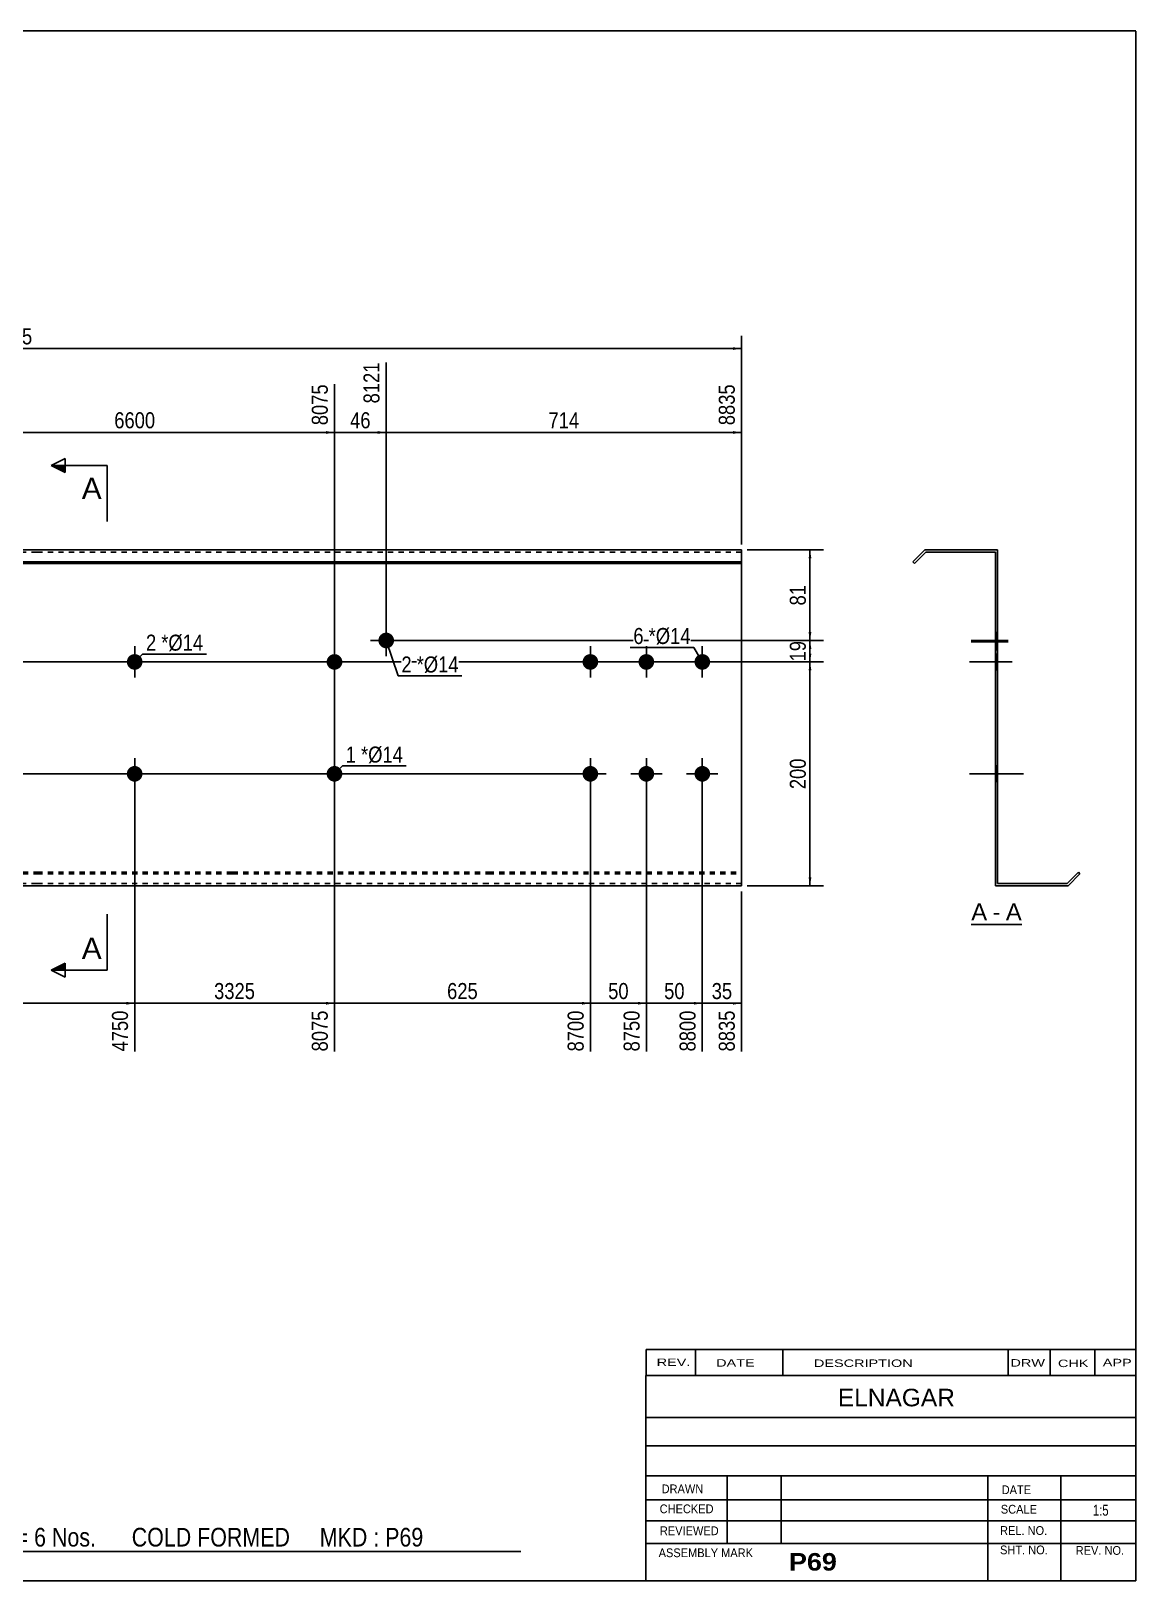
# Model space of a CAD drawing. Header units: millimetres. Extents: x -71 to 331, y -154 to 123.
# Drawn here: x 133.8 to 331.2, y -154.2 to 122.8 of the extents above; entities that cross this region are included whole.
import ezdxf

# ---------------------------------------------------------------- set-up
doc = ezdxf.new("R2010")
doc.units = ezdxf.units.MM
doc.linetypes.add('DXK_LINE_DOT1', pattern=[1.8814, 0.9407, -0.9407])
doc.styles.add('Arial', font='ARIAL.TTF', dxfattribs={"height": 0.2})
doc.styles.add('Arial Bold', font='ARIALBD.TTF', dxfattribs={"height": 0.2})
doc.styles.add('Arial Narrow', font='ARIALN.TTF', dxfattribs={"height": 0.2})

# ---------------------------------------------------------------- blocks, each defined once
blk = doc.blocks.new('Unknown-629086529-1922')
at = {"color": 5, "linetype": 'Continuous'}
for p, q in [((331.25, 122.75), (-68.75, 122.75)), ((-68.75, 122.75), (-68.75, -154.25)), ((331.25, -154.25), (331.25, 122.75)), ((-68.75, -154.25), (331.25, -154.25))]:
    blk.add_line(p, q, dxfattribs=at)
at = {"color": 174, "linetype": 'Continuous', "style": 'Arial'}
blk.add_text('Tekla structures', height=1.9102, rotation=90, dxfattribs=at).set_placement((-69.25, -153.75))
blk = doc.blocks.new('Unknown-629086529-12 - 1236')
at = {"color": 7, "linetype": 'Continuous'}
blk.add_line((301.81, -36.95), (310.84, -36.95), dxfattribs=at)
at = {"color": 0, "linetype": 'Continuous'}
blk.add_wipeout([(304.65, -36.2), (304.65, -33), (301.81, -33), (301.81, -36.2)], dxfattribs=at)
blk.add_wipeout([(307.03, -36.2), (307.03, -33), (305.61, -33), (305.61, -36.2)], dxfattribs=at)
at = {"color": 96, "linetype": 'Continuous', "style": 'Arial'}
blk.add_text('A', height=3.06, dxfattribs=at).set_placement((301.81, -36.2))
at = {"color": 0, "linetype": 'Continuous'}
blk.add_wipeout([(310.84, -36.2), (310.84, -33), (307.99, -33), (307.99, -36.2)], dxfattribs=at)
at = {"color": 96, "linetype": 'Continuous', "style": 'Arial'}
for s, p in [('A', (307.99, -36.2)), ('-', (305.61, -36.2))]:
    blk.add_text(s, height=3.06, dxfattribs=at).set_placement(p)
blk = doc.blocks.new('Part-629086529-1218 - 1203')
at = {"color": 2, "linetype": 'Continuous'}
for p, q in [((0, -30), (0, 30)), ((32.53, 30), (0, 30)), ((0, 27.88), (32.53, 27.88)), ((89.02, 30), (32.63, 30)), ((32.63, 27.88), (89.02, 27.88)), ((134.84, 30), (89.12, 30)), ((89.12, 27.88), (134.84, 27.88)), ((169.74, 30), (134.94, 30)), ((134.94, 27.88), (169.74, 27.88)), ((215.47, 30), (169.84, 30)), ((169.84, 27.88), (215.47, 27.88)), ((260.76, 30), (215.57, 30)), ((215.57, 27.88), (260.76, 27.88)), ((260.76, 30), (260.76, -30)), ((0, 27.6), (32.53, 27.6)), ((32.63, 27.6), (89.02, 27.6)), ((89.12, 27.6), (134.84, 27.6)), ((134.94, 27.6), (169.74, 27.6)), ((169.84, 27.6), (215.47, 27.6)), ((215.57, 27.6), (260.76, 27.6)), ((32.53, -30), (0, -30)), ((89.02, -30), (32.63, -30)), ((134.84, -30), (89.12, -30)), ((169.74, -30), (134.94, -30)), ((215.47, -30), (169.84, -30)), ((260.76, -30), (215.57, -30))]:
    blk.add_line(p, q, dxfattribs=at)
at = {"color": 7, "linetype": 'DXK_LINE_DOT1'}
for p, q in [((32.53, 29.6), (0, 29.6)), ((89.02, 29.6), (32.63, 29.6)), ((134.84, 29.6), (89.12, 29.6)), ((169.74, 29.6), (134.94, 29.6)), ((215.47, 29.6), (169.84, 29.6)), ((260.76, 29.6), (215.57, 29.6)), ((0, -27.6), (32.53, -27.6)), ((32.63, -27.6), (89.02, -27.6)), ((89.12, -27.6), (134.84, -27.6)), ((134.94, -27.6), (169.74, -27.6)), ((169.84, -27.6), (215.47, -27.6)), ((215.57, -27.6), (260.76, -27.6)), ((0, -27.88), (32.53, -27.88)), ((32.53, -29.6), (0, -29.6)), ((32.63, -27.88), (89.02, -27.88)), ((89.02, -29.6), (32.63, -29.6)), ((89.12, -27.88), (134.84, -27.88)), ((134.84, -29.6), (89.12, -29.6)), ((134.94, -27.88), (169.74, -27.88)), ((169.74, -29.6), (134.94, -29.6)), ((169.84, -27.88), (215.47, -27.88)), ((215.47, -29.6), (169.84, -29.6)), ((215.57, -27.88), (260.76, -27.88)), ((260.76, -29.6), (215.57, -29.6))]:
    blk.add_line(p, q, dxfattribs=at)
blk = doc.blocks.new('Bolt-629086529-1219 - 1203')
at = {"linetype": 'Continuous'}
for points in [[(232.36, 10, -1), (235.16, 10, -1)], [(242.36, 10, -1), (245.16, 10, -1)], [(252.36, 10, -1), (255.16, 10, -1)], [(232.36, -10, -1), (235.16, -10, -1)], [(242.36, -10, -1), (245.16, -10, -1)], [(252.36, -10, -1), (255.16, -10, -1)]]:
    blk.add_hatch(color=3, dxfattribs=at).paths.add_polyline_path(points)
at = {"color": 3, "linetype": 'Continuous'}
for p, q in [((233.76, 7.2), (233.76, 12.8)), ((243.76, 7.2), (243.76, 12.8)), ((253.76, 7.2), (253.76, 12.8)), ((230.96, 10), (236.56, 10)), ((240.96, 10), (246.56, 10)), ((250.96, 10), (256.56, 10)), ((233.76, -12.8), (233.76, -7.2)), ((243.76, -12.8), (243.76, -7.2)), ((253.76, -12.8), (253.76, -7.2)), ((230.96, -10), (236.56, -10)), ((240.96, -10), (246.56, -10)), ((250.96, -10), (256.56, -10))]:
    blk.add_line(p, q, dxfattribs=at)
blk = doc.blocks.new('Bolt-629086529-1225 - 1203')
at = {"linetype": 'Continuous'}
blk.add_hatch(color=3, dxfattribs=at).paths.add_polyline_path([(195.88, 13.83, -1), (198.68, 13.83, -1)])
at = {"color": 3, "linetype": 'Continuous'}
for p, q in [((197.28, 11.03), (197.28, 16.63)), ((194.48, 13.83), (200.08, 13.83))]:
    blk.add_line(p, q, dxfattribs=at)
blk = doc.blocks.new('Bolt-629086529-1228 - 1203')
at = {"linetype": 'Continuous'}
blk.add_hatch(color=3, dxfattribs=at).paths.add_polyline_path([(186.64, 10, -1), (189.44, 10, -1)])
at = {"color": 3, "linetype": 'Continuous'}
for p, q in [((188.04, 7.2), (188.04, 12.8)), ((185.24, 10), (190.84, 10))]:
    blk.add_line(p, q, dxfattribs=at)
blk = doc.blocks.new('Bolt-629086529-1229 - 1203')
at = {"linetype": 'Continuous'}
blk.add_hatch(color=3, dxfattribs=at).paths.add_polyline_path([(189.44, -10, -1), (186.64, -10, -1)])
at = {"color": 3, "linetype": 'Continuous'}
for p, q in [((188.04, -7.2), (188.04, -12.8)), ((190.84, -10), (185.24, -10))]:
    blk.add_line(p, q, dxfattribs=at)
blk = doc.blocks.new('Bolt-629086529-1230 - 1203')
at = {"linetype": 'Continuous'}
for points in [[(153.74, 10, -1), (150.94, 10, -1)], [(153.74, -10, -1), (150.94, -10, -1)]]:
    blk.add_hatch(color=3, dxfattribs=at).paths.add_polyline_path(points)
at = {"color": 3, "linetype": 'Continuous'}
for p, q in [((152.34, 12.8), (152.34, 7.2)), ((155.14, 10), (149.54, 10)), ((152.34, -7.2), (152.34, -12.8)), ((155.14, -10), (149.54, -10))]:
    blk.add_line(p, q, dxfattribs=at)
blk = doc.blocks.new('Bolt-629086529-1240 - 1236')
at = {"linetype": 'Continuous'}
for points in [[(306.12, 11.4), (306.12, 8.6), (306.52, 8.6), (306.52, 11.4)], [(306.12, 11.4), (306.12, 8.6), (306.52, 8.6), (306.52, 11.4)], [(306.12, 11.4), (306.12, 8.6), (306.52, 8.6), (306.52, 11.4)], [(306.12, -8.6), (306.12, -11.4), (306.52, -11.4), (306.52, -8.6)], [(306.12, -8.6), (306.12, -11.4), (306.52, -11.4), (306.52, -8.6)], [(306.12, -8.6), (306.12, -11.4), (306.52, -11.4), (306.52, -8.6)]]:
    blk.add_hatch(color=3, dxfattribs=at).paths.add_polyline_path(points)
at = {"color": 3, "linetype": 'Continuous'}
for p, q in [((306.52, 11.4), (306.12, 11.4)), ((306.52, 11.4), (306.12, 11.4)), ((306.52, 11.4), (306.12, 11.4)), ((309.12, 10), (301.52, 10)), ((309.12, 10), (301.52, 10)), ((309.12, 10), (301.52, 10)), ((306.52, 8.6), (306.12, 8.6)), ((306.52, 8.6), (306.12, 8.6)), ((306.52, 8.6), (306.12, 8.6)), ((309.12, -10), (301.52, -10)), ((309.12, -10), (301.52, -10)), ((309.12, -10), (301.52, -10)), ((306.52, -8.6), (306.12, -8.6)), ((306.52, -8.6), (306.12, -8.6)), ((306.52, -8.6), (306.12, -8.6)), ((306.52, -11.4), (306.12, -11.4)), ((306.52, -11.4), (306.12, -11.4)), ((306.52, -11.4), (306.12, -11.4))]:
    blk.add_line(p, q, dxfattribs=at)
blk = doc.blocks.new('Part-629086529-1238 - 1236')
at = {"color": 2, "linetype": 'Continuous'}
for p, q in [((293.52, 30), (291.4, 27.88)), ((291.4, 27.88), (291.68, 27.6)), ((291.68, 27.6), (293.69, 29.6)), ((293.52, 30), (306.52, 30)), ((293.69, 29.6), (306.12, 29.6)), ((306.12, 29.6), (306.12, -30)), ((306.52, -29.6), (306.52, 30)), ((320.96, -27.6), (318.96, -29.6)), ((321.24, -27.88), (320.96, -27.6)), ((319.12, -30), (306.12, -30)), ((318.96, -29.6), (306.52, -29.6)), ((319.12, -30), (321.24, -27.88))]:
    blk.add_line(p, q, dxfattribs=at)
blk = doc.blocks.new('Bolt-629086529-1239 - 1236')
at = {"linetype": 'Continuous'}
for points in [[(306.12, 11.4), (306.12, 8.6), (306.52, 8.6), (306.52, 11.4)], [(306.12, 11.4), (306.12, 8.6), (306.52, 8.6), (306.52, 11.4)], [(306.12, 11.4), (306.12, 8.6), (306.52, 8.6), (306.52, 11.4)], [(306.12, -8.6), (306.12, -11.4), (306.52, -11.4), (306.52, -8.6)], [(306.12, -8.6), (306.12, -11.4), (306.52, -11.4), (306.52, -8.6)], [(306.12, -8.6), (306.12, -11.4), (306.52, -11.4), (306.52, -8.6)]]:
    blk.add_hatch(color=3, dxfattribs=at).paths.add_polyline_path(points)
at = {"color": 3, "linetype": 'Continuous'}
for p, q in [((306.52, 11.4), (306.12, 11.4)), ((306.52, 11.4), (306.12, 11.4)), ((306.52, 11.4), (306.12, 11.4)), ((309.12, 10), (301.52, 10)), ((309.12, 10), (301.52, 10)), ((309.12, 10), (301.52, 10)), ((306.52, 8.6), (306.12, 8.6)), ((306.52, 8.6), (306.12, 8.6)), ((306.52, 8.6), (306.12, 8.6)), ((309.12, -10), (301.52, -10)), ((309.12, -10), (301.52, -10)), ((309.12, -10), (301.52, -10)), ((306.52, -8.6), (306.12, -8.6)), ((306.52, -8.6), (306.12, -8.6)), ((306.52, -8.6), (306.12, -8.6)), ((306.52, -11.4), (306.12, -11.4)), ((306.52, -11.4), (306.12, -11.4)), ((306.52, -11.4), (306.12, -11.4))]:
    blk.add_line(p, q, dxfattribs=at)
blk = doc.blocks.new('Bolt-629086529-1241 - 1236')
at = {"linetype": 'Continuous'}
blk.add_hatch(color=3, dxfattribs=at).paths.add_polyline_path([(306.12, 14.98), (306.12, 12.18), (306.52, 12.18), (306.52, 14.98)])
at = {"color": 3, "linetype": 'Continuous'}
for p, q in [((306.52, 14.98), (306.12, 14.98)), ((308.42, 13.58), (301.82, 13.58)), ((306.52, 12.18), (306.12, 12.18))]:
    blk.add_line(p, q, dxfattribs=at)
blk = doc.blocks.new('Bolt-629086529-1242 - 1236')
at = {"linetype": 'Continuous'}
blk.add_hatch(color=3, dxfattribs=at).paths.add_polyline_path([(306.12, 14.98), (306.12, 12.18), (306.52, 12.18), (306.52, 14.98)])
at = {"color": 3, "linetype": 'Continuous'}
for p, q in [((306.52, 14.98), (306.12, 14.98)), ((308.42, 13.58), (301.82, 13.58)), ((306.52, 12.18), (306.12, 12.18))]:
    blk.add_line(p, q, dxfattribs=at)
blk = doc.blocks.new('Bolt-629086529-1243 - 1236')
at = {"linetype": 'Continuous'}
blk.add_hatch(color=3, dxfattribs=at).paths.add_polyline_path([(306.12, 11.4), (306.12, 8.6), (306.52, 8.6), (306.52, 11.4)])
at = {"color": 3, "linetype": 'Continuous'}
for p, q in [((306.52, 11.4), (306.12, 11.4)), ((308.42, 10), (301.82, 10)), ((306.52, 8.6), (306.12, 8.6))]:
    blk.add_line(p, q, dxfattribs=at)
blk = doc.blocks.new('Bolt-629086529-1244 - 1236')
at = {"linetype": 'Continuous'}
blk.add_hatch(color=3, dxfattribs=at).paths.add_polyline_path([(306.12, 11.4), (306.12, 8.6), (306.52, 8.6), (306.52, 11.4)])
at = {"color": 3, "linetype": 'Continuous'}
for p, q in [((306.52, 11.4), (306.12, 11.4)), ((308.42, 10), (301.82, 10)), ((306.52, 8.6), (306.12, 8.6))]:
    blk.add_line(p, q, dxfattribs=at)
blk = doc.blocks.new('Bolt-629086529-1245 - 1236')
at = {"linetype": 'Continuous'}
blk.add_hatch(color=3, dxfattribs=at).paths.add_polyline_path([(306.12, 15.23), (306.12, 12.43), (306.52, 12.43), (306.52, 15.23)])
at = {"color": 3, "linetype": 'Continuous'}
for p, q in [((306.52, 15.23), (306.12, 15.23)), ((308.42, 13.83), (301.82, 13.83)), ((306.52, 12.43), (306.12, 12.43))]:
    blk.add_line(p, q, dxfattribs=at)
blk = doc.blocks.new('Bolt-629086529-1246 - 1236')
at = {"linetype": 'Continuous'}
blk.add_hatch(color=3, dxfattribs=at).paths.add_polyline_path([(306.12, -8.6), (306.12, -11.4), (306.52, -11.4), (306.52, -8.6)])
at = {"color": 3, "linetype": 'Continuous'}
for p, q in [((304.52, -10), (311.12, -10)), ((306.12, -8.6), (306.52, -8.6)), ((306.12, -11.4), (306.52, -11.4))]:
    blk.add_line(p, q, dxfattribs=at)
blk = doc.blocks.new('Bolt-629086529-1247 - 1236')
at = {"linetype": 'Continuous'}
blk.add_hatch(color=3, dxfattribs=at).paths.add_polyline_path([(306.12, -8.6), (306.12, -11.4), (306.52, -11.4), (306.52, -8.6)])
at = {"color": 3, "linetype": 'Continuous'}
for p, q in [((304.52, -10), (311.12, -10)), ((306.12, -8.6), (306.52, -8.6)), ((306.12, -11.4), (306.52, -11.4))]:
    blk.add_line(p, q, dxfattribs=at)
blk = doc.blocks.new('Bolt-629086529-1248 - 1236')
at = {"linetype": 'Continuous'}
blk.add_hatch(color=3, dxfattribs=at).paths.add_polyline_path([(306.12, 11.4), (306.12, 8.6), (306.52, 8.6), (306.52, 11.4)])
at = {"color": 3, "linetype": 'Continuous'}
for p, q in [((306.52, 11.4), (306.12, 11.4)), ((308.42, 10), (301.82, 10)), ((306.52, 8.6), (306.12, 8.6))]:
    blk.add_line(p, q, dxfattribs=at)
blk = doc.blocks.new('Bolt-629086529-1249 - 1236')
at = {"linetype": 'Continuous'}
blk.add_hatch(color=3, dxfattribs=at).paths.add_polyline_path([(306.52, -11.4), (306.52, -8.6), (306.12, -8.6), (306.12, -11.4)])
at = {"color": 3, "linetype": 'Continuous'}
for p, q in [((306.52, -8.6), (306.12, -8.6)), ((308.12, -10), (306.12, -10)), ((306.52, -11.4), (306.12, -11.4))]:
    blk.add_line(p, q, dxfattribs=at)
blk = doc.blocks.new('Bolt-629086529-1250 - 1236')
at = {"linetype": 'Continuous'}
for points in [[(306.52, 8.6), (306.52, 11.4), (306.12, 11.4), (306.12, 8.6)], [(306.52, -11.4), (306.52, -8.6), (306.12, -8.6), (306.12, -11.4)]]:
    blk.add_hatch(color=3, dxfattribs=at).paths.add_polyline_path(points)
at = {"color": 3, "linetype": 'Continuous'}
for p, q in [((306.52, 11.4), (306.12, 11.4)), ((306.52, 10), (302.12, 10)), ((306.52, 8.6), (306.12, 8.6)), ((306.52, -10), (302.12, -10)), ((306.52, -8.6), (306.12, -8.6)), ((306.52, -11.4), (306.12, -11.4))]:
    blk.add_line(p, q, dxfattribs=at)
blk = doc.blocks.new('StraightDimension-629086529-1367 - 1203')
at = {"linetype": 'Continuous'}
for points in [[(272.75, 12.33), (273, 13.83), (273.25, 12.33)], [(273.25, 11.5), (273, 10), (272.75, 11.5)]]:
    blk.add_hatch(color=7, dxfattribs=at).paths.add_polyline_path(points)
at = {"color": 7, "linetype": 'Continuous'}
for p, q in [((198.28, 13.83), (275.4, 13.83)), ((273, 10), (273, 13.83)), ((6, 10), (275.4, 10))]:
    blk.add_line(p, q, dxfattribs=at)
at = {"color": 0}
blk.add_wipeout([(272.85, 14.34), (268.65, 14.34), (268.65, 9.49), (272.85, 9.49)], dxfattribs=at)
at = {"color": 3, "style": 'Arial Narrow'}
blk.add_text('19', height=2.863, rotation=90.0002, dxfattribs=at).set_placement((272.25, 10.09))
blk = doc.blocks.new('StraightDimension-629086529-1261 - 1203')
at = {"linetype": 'Continuous'}
blk.add_hatch(color=7, dxfattribs=at).paths.add_polyline_path([(259.26, -50.75), (260.76, -51), (259.26, -51.25)])
at = {"color": 7, "linetype": 'Continuous'}
for p, q in [((253.76, -11), (253.76, -59.61)), ((260.76, -31), (260.76, -59.61)), ((253.76, -51), (260.76, -51))]:
    blk.add_line(p, q, dxfattribs=at)
at = {"color": 0}
blk.add_wipeout([(259.69, -50.85), (259.69, -46.65), (254.84, -46.65), (254.84, -50.85)], dxfattribs=at)
at = {"color": 3, "style": 'Arial Narrow'}
blk.add_text('35', height=2.863, dxfattribs=at).set_placement((255.44, -50.25))
at = {"color": 0, "linetype": 'Continuous'}
blk.add_wipeout([(260.16, -51.7), (255.96, -51.7), (255.96, -60.21), (260.16, -60.21)], dxfattribs=at)
at = {"color": 3, "linetype": 'Continuous', "style": 'Arial Narrow'}
blk.add_text('8835', height=2.863, rotation=90.0002, dxfattribs=at).set_placement((259.56, -59.61))
blk = doc.blocks.new('StraightDimension-629086529-1333 - 1203')
at = {"linetype": 'Continuous'}
for points in [[(-12.25, -11.5), (-12, -10), (-11.75, -11.5)], [(-11.75, -28.5), (-12, -30), (-12.25, -28.5)]]:
    blk.add_hatch(color=7, dxfattribs=at).paths.add_polyline_path(points)
at = {"color": 7, "linetype": 'Continuous'}
for p, q in [((232.76, -10), (-14.25, -10)), ((-12, -30), (-12, -10)), ((-1, -30), (-14.25, -30))]:
    blk.add_line(p, q, dxfattribs=at)
at = {"color": 0}
blk.add_wipeout([(-12.15, -16.66), (-16.35, -16.66), (-16.35, -23.34), (-12.15, -23.34)], dxfattribs=at)
at = {"color": 3, "style": 'Arial Narrow'}
blk.add_text('100', height=2.863, rotation=90.0002, dxfattribs=at).set_placement((-12.75, -22.74))
blk = doc.blocks.new('StraightDimension-629086529-1262 - 1203')
at = {"linetype": 'Continuous'}
blk.add_hatch(color=7, dxfattribs=at).paths.add_polyline_path([(252.26, -50.75), (253.76, -51), (252.26, -51.25)])
at = {"color": 7, "linetype": 'Continuous'}
for p, q in [((243.76, -11), (243.76, -59.61)), ((253.76, -11), (253.76, -59.61)), ((243.76, -51), (253.76, -51))]:
    blk.add_line(p, q, dxfattribs=at)
at = {"color": 0}
blk.add_wipeout([(251.19, -50.85), (251.19, -46.65), (246.34, -46.65), (246.34, -50.85)], dxfattribs=at)
at = {"color": 3, "style": 'Arial Narrow'}
blk.add_text('50', height=2.863, dxfattribs=at).set_placement((246.94, -50.25))
at = {"color": 0, "linetype": 'Continuous'}
blk.add_wipeout([(253.16, -51.7), (248.96, -51.7), (248.96, -60.21), (253.16, -60.21)], dxfattribs=at)
at = {"color": 3, "linetype": 'Continuous', "style": 'Arial Narrow'}
blk.add_text('8800', height=2.863, rotation=90.0002, dxfattribs=at).set_placement((252.56, -59.61))
blk = doc.blocks.new('StraightDimension-629086529-1263 - 1203')
at = {"linetype": 'Continuous'}
blk.add_hatch(color=7, dxfattribs=at).paths.add_polyline_path([(242.26, -50.75), (243.76, -51), (242.26, -51.25)])
at = {"color": 7, "linetype": 'Continuous'}
for p, q in [((233.76, -11), (233.76, -59.61)), ((243.76, -11), (243.76, -59.61)), ((233.76, -51), (243.76, -51))]:
    blk.add_line(p, q, dxfattribs=at)
at = {"color": 0}
blk.add_wipeout([(241.19, -50.85), (241.19, -46.65), (236.34, -46.65), (236.34, -50.85)], dxfattribs=at)
at = {"color": 3, "style": 'Arial Narrow'}
blk.add_text('50', height=2.863, dxfattribs=at).set_placement((236.94, -50.25))
at = {"color": 0, "linetype": 'Continuous'}
blk.add_wipeout([(243.16, -51.7), (238.96, -51.7), (238.96, -60.21), (243.16, -60.21)], dxfattribs=at)
at = {"color": 3, "linetype": 'Continuous', "style": 'Arial Narrow'}
blk.add_text('8750', height=2.863, rotation=90.0002, dxfattribs=at).set_placement((242.56, -59.61))
blk = doc.blocks.new('StraightDimension-629086529-1264 - 1203')
at = {"linetype": 'Continuous'}
blk.add_hatch(color=7, dxfattribs=at).paths.add_polyline_path([(232.26, -50.75), (233.76, -51), (232.26, -51.25)])
at = {"color": 7, "linetype": 'Continuous'}
for p, q in [((188.04, 9), (188.04, -59.61)), ((233.76, -11), (233.76, -59.61)), ((188.04, -51), (233.76, -51))]:
    blk.add_line(p, q, dxfattribs=at)
at = {"color": 0}
blk.add_wipeout([(214.24, -50.85), (214.24, -46.65), (207.56, -46.65), (207.56, -50.85)], dxfattribs=at)
at = {"color": 0, "linetype": 'Continuous'}
blk.add_wipeout([(233.16, -51.7), (228.96, -51.7), (228.96, -60.21), (233.16, -60.21)], dxfattribs=at)
at = {"color": 3, "style": 'Arial Narrow'}
blk.add_text('625', height=2.863, dxfattribs=at).set_placement((208.16, -50.25))
at = {"color": 3, "linetype": 'Continuous', "style": 'Arial Narrow'}
blk.add_text('8700', height=2.863, rotation=90.0002, dxfattribs=at).set_placement((232.56, -59.61))
blk = doc.blocks.new('StraightDimension-629086529-1265 - 1203')
at = {"linetype": 'Continuous'}
blk.add_hatch(color=7, dxfattribs=at).paths.add_polyline_path([(186.54, -50.75), (188.04, -51), (186.54, -51.25)])
at = {"color": 7, "linetype": 'Continuous'}
for p, q in [((188.04, 9), (188.04, -59.61)), ((152.34, -11), (152.34, -59.61)), ((152.34, -51), (188.04, -51))]:
    blk.add_line(p, q, dxfattribs=at)
at = {"color": 0}
blk.add_wipeout([(174.45, -50.85), (174.45, -46.65), (165.93, -46.65), (165.93, -50.85)], dxfattribs=at)
at = {"color": 0, "linetype": 'Continuous'}
blk.add_wipeout([(187.44, -51.7), (183.24, -51.7), (183.24, -60.21), (187.44, -60.21)], dxfattribs=at)
at = {"color": 3, "style": 'Arial Narrow'}
blk.add_text('3325', height=2.863, dxfattribs=at).set_placement((166.53, -50.25))
at = {"color": 3, "linetype": 'Continuous', "style": 'Arial Narrow'}
blk.add_text('8075', height=2.863, rotation=90.0002, dxfattribs=at).set_placement((186.84, -59.61))
blk = doc.blocks.new('StraightDimension-629086529-1266 - 1203')
at = {"linetype": 'Continuous'}
blk.add_hatch(color=7, dxfattribs=at).paths.add_polyline_path([(150.84, -50.75), (152.34, -51), (150.84, -51.25)])
at = {"color": 7, "linetype": 'Continuous'}
for p, q in [((70.82, -11), (70.82, -57.78)), ((152.34, -11), (152.34, -59.61)), ((70.82, -51), (152.34, -51))]:
    blk.add_line(p, q, dxfattribs=at)
at = {"color": 0}
blk.add_wipeout([(115.84, -50.85), (115.84, -46.65), (107.33, -46.65), (107.33, -50.85)], dxfattribs=at)
at = {"color": 0, "linetype": 'Continuous'}
blk.add_wipeout([(151.74, -51.7), (147.54, -51.7), (147.54, -60.21), (151.74, -60.21)], dxfattribs=at)
at = {"color": 3, "style": 'Arial Narrow'}
blk.add_text('3950', height=2.863, dxfattribs=at).set_placement((107.93, -50.25))
at = {"color": 3, "linetype": 'Continuous', "style": 'Arial Narrow'}
blk.add_text('4750', height=2.863, rotation=90.0002, dxfattribs=at).set_placement((151.14, -59.61))
blk = doc.blocks.new('StraightDimension-629086529-1332 - 1203')
at = {"linetype": 'Continuous'}
for points in [[(-12.25, 8.5), (-12, 10), (-11.75, 8.5)], [(-11.75, -8.5), (-12, -10), (-12.25, -8.5)]]:
    blk.add_hatch(color=7, dxfattribs=at).paths.add_polyline_path(points)
at = {"color": 7, "linetype": 'Continuous'}
for p, q in [((232.76, 10), (-14.25, 10)), ((-12, -10), (-12, 10)), ((232.76, -10), (-14.25, -10))]:
    blk.add_line(p, q, dxfattribs=at)
at = {"color": 0}
blk.add_wipeout([(-12.15, 3.34), (-16.35, 3.34), (-16.35, -3.34), (-12.15, -3.34)], dxfattribs=at)
at = {"color": 3, "style": 'Arial Narrow'}
blk.add_text('100', height=2.863, rotation=90.0002, dxfattribs=at).set_placement((-12.75, -2.74))
blk = doc.blocks.new('StraightDimension-629086529-1331 - 1203')
at = {"linetype": 'Continuous'}
for points in [[(-12.25, 12.08), (-12, 13.58), (-11.75, 12.08)], [(-11.75, 11.5), (-12, 10), (-12.25, 11.5)]]:
    blk.add_hatch(color=7, dxfattribs=at).paths.add_polyline_path(points)
at = {"color": 7, "linetype": 'Continuous'}
for p, q in [((106.31, 13.58), (-14.25, 13.58)), ((-12, 10), (-12, 13.58)), ((232.76, 10), (-14.25, 10))]:
    blk.add_line(p, q, dxfattribs=at)
at = {"color": 0}
blk.add_wipeout([(-12.15, 14.22), (-16.35, 14.22), (-16.35, 9.36), (-12.15, 9.36)], dxfattribs=at)
at = {"color": 3, "style": 'Arial Narrow'}
blk.add_text('18', height=2.863, rotation=90.0002, dxfattribs=at).set_placement((-12.75, 9.96))
blk = doc.blocks.new('StraightDimension-629086529-1298 - 1203')
at = {"linetype": 'Continuous'}
blk.add_hatch(color=7, dxfattribs=at).paths.add_polyline_path([(259.26, 51.25), (260.76, 51), (259.26, 50.75)])
at = {"color": 7, "linetype": 'Continuous'}
for p, q in [((197.28, 14.83), (197.28, 63.51)), ((260.76, 31), (260.76, 59.61)), ((197.28, 51), (260.76, 51))]:
    blk.add_line(p, q, dxfattribs=at)
at = {"color": 0, "linetype": 'Continuous'}
blk.add_wipeout([(260.16, 60.21), (255.96, 60.21), (255.96, 51.7), (260.16, 51.7)], dxfattribs=at)
at = {"color": 0}
blk.add_wipeout([(232.36, 51.15), (232.36, 55.35), (225.68, 55.35), (225.68, 51.15)], dxfattribs=at)
at = {"color": 3, "linetype": 'Continuous', "style": 'Arial Narrow'}
blk.add_text('8835', height=2.863, rotation=90.0002, dxfattribs=at).set_placement((259.56, 52.3))
at = {"color": 3, "style": 'Arial Narrow'}
blk.add_text('714', height=2.863, dxfattribs=at).set_placement((226.28, 51.75))
blk = doc.blocks.new('StraightDimension-629086529-1299 - 1203')
at = {"linetype": 'Continuous'}
blk.add_hatch(color=7, dxfattribs=at).paths.add_polyline_path([(195.78, 51.25), (197.28, 51), (195.78, 50.75)])
at = {"color": 7, "linetype": 'Continuous'}
for p, q in [((197.28, 14.83), (197.28, 63.51)), ((188.04, -9), (188.04, 59.61)), ((188.04, 51), (197.28, 51))]:
    blk.add_line(p, q, dxfattribs=at)
at = {"color": 0}
blk.add_wipeout([(195.08, 51.15), (195.08, 55.35), (190.23, 55.35), (190.23, 51.15)], dxfattribs=at)
at = {"color": 0, "linetype": 'Continuous'}
blk.add_wipeout([(196.68, 64.11), (192.48, 64.11), (192.48, 55.6), (196.68, 55.6)], dxfattribs=at)
at = {"color": 3, "linetype": 'Continuous', "style": 'Arial Narrow'}
blk.add_text('8121', height=2.863, rotation=90.0002, dxfattribs=at).set_placement((196.08, 56.2))
at = {"color": 3, "style": 'Arial Narrow'}
blk.add_text('46', height=2.863, dxfattribs=at).set_placement((190.83, 51.75))
blk = doc.blocks.new('StraightDimension-629086529-1300 - 1203')
at = {"linetype": 'Continuous'}
blk.add_hatch(color=7, dxfattribs=at).paths.add_polyline_path([(186.54, 51.25), (188.04, 51), (186.54, 50.75)])
at = {"color": 7, "linetype": 'Continuous'}
for p, q in [((116.65, 11), (116.65, 63.51)), ((188.04, -9), (188.04, 59.61)), ((116.65, 51), (188.04, 51))]:
    blk.add_line(p, q, dxfattribs=at)
at = {"color": 0, "linetype": 'Continuous'}
blk.add_wipeout([(187.44, 60.21), (183.24, 60.21), (183.24, 51.7), (187.44, 51.7)], dxfattribs=at)
at = {"color": 0}
blk.add_wipeout([(156.6, 51.15), (156.6, 55.35), (148.09, 55.35), (148.09, 51.15)], dxfattribs=at)
at = {"color": 3, "linetype": 'Continuous', "style": 'Arial Narrow'}
blk.add_text('8075', height=2.863, rotation=90.0002, dxfattribs=at).set_placement((186.84, 52.3))
at = {"color": 3, "style": 'Arial Narrow'}
blk.add_text('6600', height=2.863, dxfattribs=at).set_placement((148.69, 51.75))
blk = doc.blocks.new('StraightDimension-629086529-1366 - 1203')
at = {"linetype": 'Continuous'}
for points in [[(272.75, 28.5), (273, 30), (273.25, 28.5)], [(273.25, 15.33), (273, 13.83), (272.75, 15.33)]]:
    blk.add_hatch(color=7, dxfattribs=at).paths.add_polyline_path(points)
at = {"color": 7, "linetype": 'Continuous'}
for p, q in [((261.76, 30), (275.4, 30)), ((273, 13.83), (273, 30)), ((198.28, 13.83), (275.4, 13.83))]:
    blk.add_line(p, q, dxfattribs=at)
at = {"color": 0}
blk.add_wipeout([(272.85, 24.34), (268.65, 24.34), (268.65, 19.49), (272.85, 19.49)], dxfattribs=at)
at = {"color": 3, "style": 'Arial Narrow'}
blk.add_text('81', height=2.863, rotation=90.0002, dxfattribs=at).set_placement((272.25, 20.09))
blk = doc.blocks.new('StraightDimension-629086529-1368 - 1203')
at = {"linetype": 'Continuous'}
for points in [[(272.75, 8.5), (273, 10), (273.25, 8.5)], [(273.25, -28.5), (273, -30), (272.75, -28.5)]]:
    blk.add_hatch(color=7, dxfattribs=at).paths.add_polyline_path(points)
at = {"color": 7, "linetype": 'Continuous'}
for p, q in [((6, 10), (275.4, 10)), ((273, -30), (273, 10)), ((261.76, -30), (275.4, -30))]:
    blk.add_line(p, q, dxfattribs=at)
at = {"color": 0}
blk.add_wipeout([(272.85, -6.66), (268.65, -6.66), (268.65, -13.34), (272.85, -13.34)], dxfattribs=at)
at = {"color": 3, "style": 'Arial Narrow'}
blk.add_text('200', height=2.863, rotation=90.0002, dxfattribs=at).set_placement((272.25, -12.74))
blk = doc.blocks.new('StraightDimension-629086529-1378 - 1203')
at = {"linetype": 'Continuous'}
for points in [[(1.5, 65.75), (0, 66), (1.5, 66.25)], [(259.26, 66.25), (260.76, 66), (259.26, 65.75)]]:
    blk.add_hatch(color=7, dxfattribs=at).paths.add_polyline_path(points)
at = {"color": 7, "linetype": 'Continuous'}
for p, q in [((0, 31), (0, 68.25)), ((260.76, 31), (260.76, 68.25)), ((0, 66), (260.76, 66))]:
    blk.add_line(p, q, dxfattribs=at)
at = {"color": 0}
blk.add_wipeout([(134.64, 66.15), (134.64, 70.35), (126.13, 70.35), (126.13, 66.15)], dxfattribs=at)
at = {"color": 3, "style": 'Arial Narrow'}
blk.add_text('8835', height=2.863, dxfattribs=at).set_placement((126.73, 66.75))
blk = doc.blocks.new('CBS_CALLOFF-629086529-1951')
at = {"color": 7, "linetype": 'Continuous'}
blk.add_line((105.13, -148.98), (221.36, -149), dxfattribs=at)
at = {"color": 3, "linetype": 'Continuous', "style": 'Arial Narrow'}
blk.add_text('QTY= 6 Nos.      COLD FORMED     MKD : P69', height=3.3405, dxfattribs=at).set_placement((123.2, -148.09))
blk = doc.blocks.new('CBS_NAME_BLOG-629086529-1952')
at = {"color": 7, "linetype": 'Continuous'}
for p, q in [((243.66, -117.5), (331.18, -117.5)), ((243.66, -154.21), (243.66, -117.5)), ((243.66, -125.04), (331.18, -125.04)), ((243.73, -130.09), (331.25, -130.09)), ((243.66, -135.46), (331.18, -135.46)), ((258.18, -147.57), (258.18, -135.47)), ((267.87, -147.54), (267.87, -135.47)), ((304.78, -154.21), (304.78, -135.48)), ((317.83, -154.21), (317.83, -135.47)), ((243.67, -139.76), (331.25, -139.74)), ((243.66, -143.51), (331.18, -143.51)), ((243.66, -147.55), (331.18, -147.55)), ((243.66, -154.25), (331.25, -154.25))]:
    blk.add_line(p, q, dxfattribs=at)
at = {"color": 3, "linetype": 'Continuous', "style": 'Arial'}
blk.add_text('ELNAGAR', height=3.133, dxfattribs=at).set_placement((277.98, -123.03))
at = {"color": 3, "linetype": 'Continuous'}
for s, height, style, width, p in [('DRAWN', 1.566, 'Arial', 0.9, (246.49, -138.57)), ('DATE', 1.566, 'Arial', 0.9, (307.25, -138.73)), ('CHECKED', 1.566, 'Arial', 0.9, (246.14, -142.14)), ('SCALE', 1.566, 'Arial', 0.9, (307.1, -142.21)), ('1:5', 1.957, 'Arial Narrow', 0.9, (323.55, -142.57)), ('REVIEWED', 1.566, 'Arial', 0.9, (246.18, -146.06)), ('REL. NO.', 1.566, 'Arial', 0.9, (306.96, -146.01)), ('ASSEMBLY MARK', 1.5663, 'Arial', 0.9, (245.96, -149.99)), ('P69', 3.131, 'Arial Bold', 1.1, (269.24, -152.39)), ('SHT. NO.', 1.566, 'Arial', 0.9, (306.96, -149.48)), ('REV. NO.', 1.566, 'Arial', 0.9, (320.48, -149.57))]:
    blk.add_text(s, height=height, dxfattribs=dict(at, style=style, width=width)).set_placement(p)
blk = doc.blocks.new('CBS_REVISION-629086529-1953')
at = {"color": 7, "linetype": 'Continuous'}
for p, q in [((243.74, -112.87), (331.24, -112.87)), ((243.74, -112.87), (243.74, -117.5)), ((252.54, -112.87), (252.54, -117.5)), ((268.13, -112.87), (268.13, -117.44)), ((308.39, -112.87), (308.39, -117.5)), ((315.93, -112.87), (315.93, -117.5)), ((323.88, -112.87), (323.88, -117.5)), ((243.74, -117.5), (331.24, -117.5))]:
    blk.add_line(p, q, dxfattribs=at)
at = {"color": 7, "style": 'Arial Narrow', "width": 1.7}
for s, height, p in [('REV.', 1.326, (245.6, -115.82)), ('DATE', 1.326, (256.23, -115.94)), ('DESCRIPTION', 1.3257, (273.71, -115.99)), ('DRW', 1.326, (308.82, -115.93)), ('CHK', 1.326, (317.31, -116.02)), ('APP', 1.326, (325.31, -115.87))]:
    blk.add_text(s, height=height, dxfattribs=at).set_placement(p)
blk = doc.blocks.new('Mark-629086529-1412 - 1203')
at = {"color": 0}
blk.add_wipeout([(156.19, 12.01), (156.19, 15.01), (154.36, 15.01), (154.36, 12.01)], dxfattribs=at)
blk.add_wipeout([(156.19, 12.01), (156.19, 15.01), (154.36, 15.01), (154.36, 12.01)], dxfattribs=at)
at = {"color": 7, "linetype": 'Continuous'}
blk.add_line((152.34, 10), (153.76, 11.41), dxfattribs=at)
at = {"color": 0}
blk.add_wipeout([(158.36, 12.01), (158.36, 15.01), (157.09, 15.01), (157.09, 12.01)], dxfattribs=at)
blk.add_wipeout([(158.36, 12.01), (158.36, 15.01), (157.09, 15.01), (157.09, 12.01)], dxfattribs=at)
at = {"color": 3, "style": 'Arial Narrow'}
blk.add_text('2', height=2.86, dxfattribs=at).set_placement((154.36, 12.01))
at = {"color": 0}
blk.add_wipeout([(164.58, 12.01), (164.58, 15.01), (158.36, 15.01), (158.36, 12.01)], dxfattribs=at)
blk.add_wipeout([(164.58, 12.01), (164.58, 15.01), (158.36, 15.01), (158.36, 12.01)], dxfattribs=at)
at = {"color": 7, "linetype": 'Continuous'}
blk.add_line((153.76, 11.41), (165.18, 11.41), dxfattribs=at)
at = {"color": 3, "style": 'Arial Narrow'}
for s, height, p in [('*', 2.86, (157.09, 12.01)), ('Ø14', 2.863, (158.36, 12.01))]:
    blk.add_text(s, height=height, dxfattribs=at).set_placement(p)
blk = doc.blocks.new('Mark-629086529-1411 - 1203')
at = {"color": 0}
blk.add_wipeout([(191.88, -7.99), (191.88, -4.99), (190.05, -4.99), (190.05, -7.99)], dxfattribs=at)
blk.add_wipeout([(191.88, -7.99), (191.88, -4.99), (190.05, -4.99), (190.05, -7.99)], dxfattribs=at)
at = {"color": 7, "linetype": 'Continuous'}
blk.add_line((188.04, -10), (189.45, -8.59), dxfattribs=at)
at = {"color": 0}
blk.add_wipeout([(194.06, -7.99), (194.06, -4.99), (192.78, -4.99), (192.78, -7.99)], dxfattribs=at)
blk.add_wipeout([(194.06, -7.99), (194.06, -4.99), (192.78, -4.99), (192.78, -7.99)], dxfattribs=at)
at = {"color": 3, "style": 'Arial Narrow'}
blk.add_text('1', height=2.86, dxfattribs=at).set_placement((190.05, -7.99))
at = {"color": 0}
blk.add_wipeout([(200.27, -7.99), (200.27, -4.99), (194.06, -4.99), (194.06, -7.99)], dxfattribs=at)
blk.add_wipeout([(200.27, -7.99), (200.27, -4.99), (194.06, -4.99), (194.06, -7.99)], dxfattribs=at)
at = {"color": 7, "linetype": 'Continuous'}
blk.add_line((189.45, -8.59), (200.87, -8.59), dxfattribs=at)
at = {"color": 3, "style": 'Arial Narrow'}
for s, height, p in [('*', 2.86, (192.78, -7.99)), ('Ø14', 2.863, (194.06, -7.99))]:
    blk.add_text(s, height=height, dxfattribs=at).set_placement(p)
blk = doc.blocks.new('MarkSet-629086529-1406 - 1203')
at = {"color": 0}
blk.add_wipeout([(201.83, 8.11), (201.83, 11.11), (200, 11.11), (200, 8.11)], dxfattribs=at)
blk.add_wipeout([(201.83, 8.11), (201.83, 11.11), (200, 11.11), (200, 8.11)], dxfattribs=at)
at = {"color": 7, "linetype": 'Continuous'}
blk.add_line((197.28, 13.83), (199.4, 7.51), dxfattribs=at)
at = {"color": 0}
blk.add_wipeout([(204, 8.11), (204, 11.11), (202.73, 11.11), (202.73, 8.11)], dxfattribs=at)
blk.add_wipeout([(204, 8.11), (204, 11.11), (202.73, 11.11), (202.73, 8.11)], dxfattribs=at)
at = {"color": 3, "style": 'Arial Narrow'}
blk.add_text('2', height=2.86, dxfattribs=at).set_placement((200, 8.11))
at = {"color": 0}
blk.add_wipeout([(210.22, 8.11), (210.22, 11.11), (204, 11.11), (204, 8.11)], dxfattribs=at)
blk.add_wipeout([(210.22, 8.11), (210.22, 11.11), (204, 11.11), (204, 8.11)], dxfattribs=at)
at = {"color": 7, "linetype": 'Continuous'}
blk.add_line((199.4, 7.51), (210.82, 7.51), dxfattribs=at)
at = {"color": 3, "style": 'Arial Narrow'}
for s, height, p in [('Ø14', 2.863, (204, 8.11)), ('*', 2.86, (202.73, 8.11))]:
    blk.add_text(s, height=height, dxfattribs=at).set_placement(p)
blk = doc.blocks.new('SectionMark-629086529-1259 - 1203')
at = {"linetype": 'Continuous'}
for points in [[(139.94, 45.1), (139.94, 43.85), (137.44, 45.1)], [(139.94, -43.85), (139.94, -45.1), (137.44, -45.1)]]:
    blk.add_hatch(color=30, dxfattribs=at).paths.add_polyline_path(points)
at = {"color": 30, "linetype": 'Continuous'}
for p, q in [((137.44, 45.1), (139.94, 46.35)), ((147.44, 45.1), (137.44, 45.1)), ((137.44, 45.1), (139.94, 43.85)), ((139.94, 43.85), (139.94, 46.35)), ((137.44, -45.1), (139.94, -43.85)), ((139.94, -43.85), (139.94, -46.35)), ((147.44, -45.1), (137.44, -45.1)), ((139.94, -46.35), (137.44, -45.1))]:
    blk.add_line(p, q, dxfattribs=at)
at = {"color": 0, "linetype": 'Continuous'}
for points in [[(146.44, 39.1), (146.44, 43.1), (142.88, 43.1), (142.88, 39.1)], [(146.44, -43.1), (146.44, -39.1), (142.88, -39.1), (142.88, -43.1)]]:
    blk.add_wipeout(points, dxfattribs=at)
at = {"color": 30, "linetype": 'Continuous'}
for p, q in [((147.44, 45.1), (147.44, 35.1)), ((147.44, -45.1), (147.44, -35.1))]:
    blk.add_line(p, q, dxfattribs=at)
at = {"color": 96, "linetype": 'Continuous', "style": 'Arial'}
for p in [(142.88, 39.1), (142.88, -43.1)]:
    blk.add_text('A', height=3.82, dxfattribs=at).set_placement(p)
blk = doc.blocks.new('Mark-629086529-1409 - 1203')
at = {"color": 0}
blk.add_wipeout([(243.27, 13.2), (243.27, 16.2), (241.44, 16.2), (241.44, 13.2)], dxfattribs=at)
blk.add_wipeout([(243.27, 13.2), (243.27, 16.2), (241.44, 16.2), (241.44, 13.2)], dxfattribs=at)
blk.add_wipeout([(245.45, 13.2), (245.45, 16.2), (244.17, 16.2), (244.17, 13.2)], dxfattribs=at)
blk.add_wipeout([(245.45, 13.2), (245.45, 16.2), (244.17, 16.2), (244.17, 13.2)], dxfattribs=at)
at = {"color": 3, "style": 'Arial Narrow'}
blk.add_text('6', height=2.86, dxfattribs=at).set_placement((241.44, 13.2))
at = {"color": 0}
blk.add_wipeout([(251.66, 13.2), (251.66, 16.2), (245.45, 16.2), (245.45, 13.2)], dxfattribs=at)
blk.add_wipeout([(251.66, 13.2), (251.66, 16.2), (245.45, 16.2), (245.45, 13.2)], dxfattribs=at)
at = {"color": 7, "linetype": 'Continuous'}
for p in [(240.84, 12.6), (253.76, 10)]:
    blk.add_line(p, (252.26, 12.6), dxfattribs=at)
at = {"color": 3, "style": 'Arial Narrow'}
for s, height, p in [('*', 2.86, (244.17, 13.2)), ('Ø14', 2.863, (245.45, 13.2))]:
    blk.add_text(s, height=height, dxfattribs=at).set_placement(p)

msp = doc.modelspace()

# ---------------------------------------------------------------- block references
for name in ['Unknown-629086529-1922', 'Part-629086529-1218 - 1203', 'Part-629086529-1238 - 1236', 'Bolt-629086529-1225 - 1203', 'Bolt-629086529-1245 - 1236', 'Bolt-629086529-1241 - 1236', 'Bolt-629086529-1242 - 1236', 'Bolt-629086529-1230 - 1203', 'Bolt-629086529-1228 - 1203', 'Bolt-629086529-1219 - 1203', 'Bolt-629086529-1240 - 1236', 'Bolt-629086529-1239 - 1236', 'Bolt-629086529-1243 - 1236', 'Bolt-629086529-1244 - 1236', 'Bolt-629086529-1248 - 1236', 'Bolt-629086529-1250 - 1236', 'Bolt-629086529-1229 - 1203', 'Bolt-629086529-1246 - 1236', 'Bolt-629086529-1247 - 1236', 'Bolt-629086529-1249 - 1236', 'CBS_REVISION-629086529-1953', 'CBS_NAME_BLOG-629086529-1952', 'CBS_CALLOFF-629086529-1951']:
    msp.add_blockref(name, (0, 0))

# ---------------------------------------------------------------- next in the draw order: block references
for name in ['StraightDimension-629086529-1367 - 1203', 'StraightDimension-629086529-1333 - 1203', 'StraightDimension-629086529-1261 - 1203', 'Unknown-629086529-12 - 1236']:
    msp.add_blockref(name, (0, 0))

# ---------------------------------------------------------------- next in the draw order: block references
msp.add_blockref('StraightDimension-629086529-1262 - 1203', (0, 0))

# ---------------------------------------------------------------- next in the draw order: block references
msp.add_blockref('StraightDimension-629086529-1263 - 1203', (0, 0))

# ---------------------------------------------------------------- next in the draw order: block references
msp.add_blockref('StraightDimension-629086529-1264 - 1203', (0, 0))

# ---------------------------------------------------------------- next in the draw order: block references
msp.add_blockref('StraightDimension-629086529-1265 - 1203', (0, 0))

# ---------------------------------------------------------------- next in the draw order: block references
msp.add_blockref('StraightDimension-629086529-1266 - 1203', (0, 0))

# ---------------------------------------------------------------- next in the draw order: block references
msp.add_blockref('StraightDimension-629086529-1332 - 1203', (0, 0))

# ---------------------------------------------------------------- next in the draw order: block references
msp.add_blockref('StraightDimension-629086529-1331 - 1203', (0, 0))

# ---------------------------------------------------------------- next in the draw order: block references
msp.add_blockref('StraightDimension-629086529-1298 - 1203', (0, 0))

# ---------------------------------------------------------------- next in the draw order: block references
msp.add_blockref('StraightDimension-629086529-1299 - 1203', (0, 0))

# ---------------------------------------------------------------- next in the draw order: block references
for name in ['StraightDimension-629086529-1300 - 1203', 'StraightDimension-629086529-1366 - 1203']:
    msp.add_blockref(name, (0, 0))

# ---------------------------------------------------------------- next in the draw order: block references
for name in ['StraightDimension-629086529-1378 - 1203', 'StraightDimension-629086529-1368 - 1203']:
    msp.add_blockref(name, (0, 0))

# ---------------------------------------------------------------- next in the draw order: block references
for name in ['SectionMark-629086529-1259 - 1203', 'Mark-629086529-1412 - 1203', 'Mark-629086529-1409 - 1203', 'MarkSet-629086529-1406 - 1203', 'Mark-629086529-1411 - 1203']:
    msp.add_blockref(name, (0, 0))

doc.saveas('drawing.dxf')
